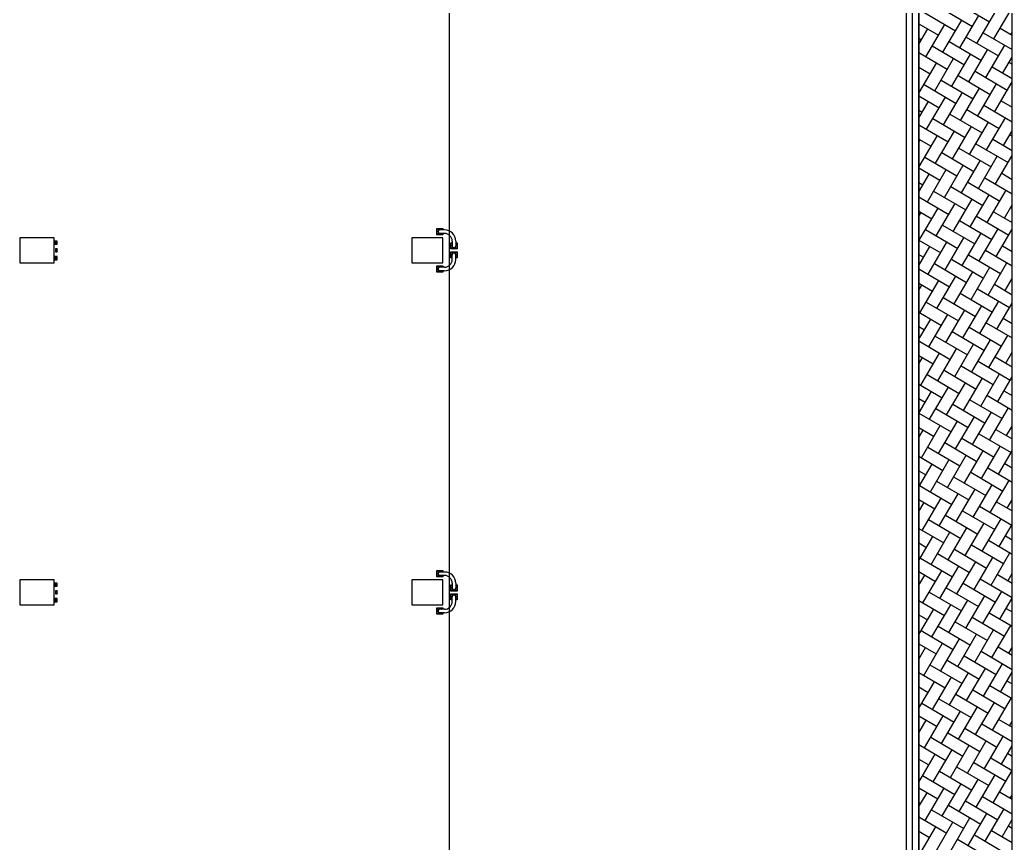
# Model space of a CAD drawing. Header units: millimetres. Extents: x 0 to 356400, y 0 to 68257.
# Drawn here: x 200032 to 201308, y 3715 to 4774 of the extents above; entities that cross this region are included whole.
import ezdxf

# ---------------------------------------------------------------- set-up
doc = ezdxf.new("R2010")
doc.units = ezdxf.units.MM
doc.header["$LTSCALE"] = 75
doc.layers.add('8', color=8, linetype='Continuous')

# ---------------------------------------------------------------- blocks, each defined once
blk = doc.blocks.new('G$C7369CDF7')
at = {"layer": '8'}
for p, q in [((94630, 76150), (9330, 76150)), ((94630, 76150), (9330, 76150)), ((65432, 75565), (64433, 76150)), ((65087, 75767), (65311, 76150)), ((65289, 76112), (65224, 76150)), ((65230, 75220), (65775, 76150)), ((66526, 75850), (66015, 76150)), ((66181, 76053), (66238, 76150)), ((66324, 75505), (66702, 76150)), ((66467, 74958), (67074, 75993)), ((67764, 75589), (66806, 76150)), ((67419, 75791), (67629, 76150)), ((67562, 75244), (68093, 76150)), ((67621, 76136), (67597, 76150)), ((69002, 75327), (67966, 75934)), ((68859, 75874), (68388, 76150)), ((68514, 76077), (68557, 76150)), ((68656, 75529), (69020, 76150)), ((68799, 74982), (69406, 76017)), ((70096, 75613), (69180, 76150)), ((69751, 75815), (69948, 76150)), ((69894, 75268), (70411, 76150)), ((71334, 75351), (70299, 75958)), ((71191, 75898), (70762, 76150)), ((70846, 76101), (70875, 76150)), ((70989, 75553), (71338, 76150)), ((71132, 75006), (71738, 76041)), ((72429, 75637), (71553, 76150)), ((72083, 75839), (72266, 76150)), ((72226, 75292), (72729, 76150)), ((73666, 75375), (72631, 75982)), ((73523, 75922), (73135, 76150)), ((73178, 76125), (73193, 76150)), ((73321, 75577), (73657, 76150)), ((73464, 75030), (74071, 76065)), ((74761, 75661), (73926, 76150)), ((74416, 75863), (74584, 76150)), ((74559, 75316), (75048, 76150)), ((75998, 75399), (74963, 76006)), ((75856, 75946), (75508, 76150)), ((75510, 76149), (75511, 76150)), ((75653, 75601), (75975, 76150)), ((75796, 75054), (76403, 76089)), ((77093, 75685), (76299, 76150)), ((76748, 75887), (76902, 76150)), ((76891, 75339), (77366, 76150)), ((78331, 75423), (77295, 76030)), ((78188, 75970), (77881, 76150)), ((77986, 75625), (78293, 76150)), ((78128, 75078), (78735, 76113)), ((79425, 75709), (78672, 76150)), ((79080, 75911), (79220, 76150)), ((79223, 75363), (79684, 76150)), ((80663, 75447), (79628, 76054)), ((80520, 75994), (80254, 76150)), ((80318, 75649), (80611, 76150)), ((80461, 75102), (81067, 76137)), ((81758, 75733), (81045, 76150)), ((81412, 75935), (81539, 76150)), ((81555, 75387), (82002, 76150)), ((82995, 75471), (81960, 76078)), ((82852, 76018), (82627, 76150)), ((82650, 75673), (82930, 76150)), ((82793, 75126), (83393, 76150)), ((84090, 75757), (83418, 76150)), ((83745, 75959), (83857, 76150)), ((83888, 75411), (84320, 76150)), ((85327, 75495), (84292, 76102)), ((84982, 75697), (85248, 76150)), ((85185, 76042), (85001, 76150)), ((85125, 75150), (85711, 76150)), ((86422, 75780), (85792, 76150)), ((86077, 75983), (86175, 76150)), ((86220, 75435), (86639, 76150)), ((86363, 74888), (86969, 75923)), ((87660, 75519), (86624, 76126)), ((87315, 75721), (87566, 76150)), ((87517, 76066), (87374, 76150)), ((87457, 75174), (88030, 76150)), ((88754, 75804), (88165, 76150)), ((88409, 76007), (88493, 76150)), ((88552, 75459), (88957, 76150)), ((88695, 74912), (89302, 75947)), ((89992, 75543), (88957, 76150)), ((89647, 75745), (89884, 76150)), ((89849, 76090), (89747, 76150)), ((89790, 75198), (90348, 76150)), ((91087, 75828), (90538, 76150)), ((90742, 76031), (90811, 76150)), ((90884, 75483), (91275, 76150)), ((91027, 74936), (91634, 75971)), ((65575, 75017), (64539, 75624)), ((65372, 74672), (65979, 75708)), ((66669, 75303), (65634, 75910)), ((67907, 75041), (66872, 75648)), ((67705, 74696), (68311, 75732)), ((70239, 75065), (69204, 75672)), ((70037, 74720), (70644, 75756)), ((72571, 75089), (71536, 75696)), ((72369, 74744), (72976, 75779)), ((74904, 75113), (73868, 75720)), ((74701, 74768), (75308, 75803)), ((77236, 75137), (76201, 75744)), ((77034, 74792), (77640, 75827)), ((79568, 75161), (78533, 75768)), ((79366, 74816), (79973, 75851)), ((81900, 75185), (80865, 75792)), ((81698, 74840), (82305, 75875)), ((82936, 74578), (83542, 75614)), ((84233, 75209), (83197, 75816)), ((84030, 74864), (84637, 75899)), ((85268, 74602), (85875, 75638)), ((86565, 75233), (85530, 75840)), ((87600, 74626), (88207, 75662)), ((88897, 75257), (87862, 75864)), ((89932, 74650), (90539, 75686)), ((91229, 75281), (90194, 75888)), ((64278, 74387), (64884, 75422)), ((66812, 74756), (65777, 75362)), ((66610, 74411), (67217, 75446)), ((69144, 74780), (68109, 75386)), ((68942, 74435), (69549, 75470)), ((71477, 74804), (70441, 75410)), ((71274, 74459), (71881, 75494)), ((73809, 74828), (72774, 75434)), ((73607, 74483), (74213, 75518)), ((76141, 74852), (75106, 75458)), ((75939, 74506), (76546, 75542)), ((78473, 74876), (77438, 75482)), ((78271, 74530), (78878, 75566)), ((79509, 74269), (80116, 75304)), ((80806, 74900), (79770, 75506)), ((80603, 74554), (81210, 75590)), ((81841, 74293), (82448, 75328)), ((83138, 74923), (82103, 75530)), ((84173, 74317), (84780, 75352)), ((85470, 74947), (84435, 75554)), ((86708, 74686), (85672, 75293)), ((86505, 74341), (87112, 75376)), ((87802, 74971), (86767, 75578)), ((89040, 74710), (88005, 75317)), ((88838, 74365), (89445, 75400)), ((90135, 74995), (89099, 75602)), ((91372, 74734), (90337, 75340)), ((91170, 74389), (91777, 75424)), ((65717, 74470), (64682, 75077)), ((65515, 74125), (66122, 75160)), ((68050, 74494), (67014, 75101)), ((67847, 74149), (68454, 75184)), ((70382, 74518), (69347, 75125)), ((70180, 74173), (70786, 75208)), ((72714, 74542), (71679, 75149)), ((72512, 74197), (73119, 75232)), ((73749, 73935), (74356, 74970)), ((75046, 74566), (74011, 75173)), ((74844, 74221), (75451, 75256)), ((76082, 73959), (76689, 74994)), ((77379, 74590), (76343, 75197)), ((77176, 74245), (77783, 75280)), ((78414, 73983), (79021, 75018)), ((79711, 74614), (78676, 75221)), ((80746, 74007), (81353, 75042)), ((82043, 74638), (81008, 75245)), ((83281, 74376), (82246, 74983)), ((83079, 74031), (83685, 75066)), ((84375, 74662), (83340, 75269)), ((85613, 74400), (84578, 75007)), ((85411, 74055), (86018, 75090)), ((87945, 74424), (86910, 75031)), ((87743, 74079), (88350, 75114)), ((90278, 74448), (89242, 75055)), ((90075, 74103), (90682, 75138)), ((64420, 73839), (65027, 74875)), ((66955, 74208), (65920, 74815)), ((66753, 73863), (67360, 74899)), ((69287, 74232), (68252, 74839)), ((69085, 73887), (69692, 74922)), ((70323, 73626), (70929, 74661)), ((71619, 74256), (70584, 74863)), ((71417, 73911), (72024, 74946)), ((72655, 73649), (73262, 74685)), ((73952, 74280), (72916, 74887)), ((74987, 73673), (75594, 74709)), ((76284, 74304), (75249, 74911)), ((77522, 74043), (76486, 74649)), ((77319, 73697), (77926, 74733)), ((78616, 74328), (77581, 74935)), ((79854, 74066), (78819, 74673)), ((79652, 73721), (80258, 74757)), ((80949, 74352), (79913, 74959)), ((82186, 74090), (81151, 74697)), ((81984, 73745), (82591, 74781)), ((84518, 74114), (83483, 74721)), ((84316, 73769), (84923, 74805)), ((86851, 74138), (85815, 74745)), ((86648, 73793), (87255, 74829)), ((89183, 74162), (88148, 74769)), ((88981, 73817), (89587, 74853)), ((91515, 74186), (90480, 74793)), ((64563, 73292), (65170, 74327)), ((65860, 73923), (64825, 74529)), ((65658, 73578), (66265, 74613)), ((66896, 73316), (67502, 74351)), ((68193, 73947), (67157, 74553)), ((67990, 73602), (68597, 74637)), ((69228, 73340), (69835, 74375)), ((70525, 73971), (69490, 74577)), ((71560, 73364), (72167, 74399)), ((72857, 73995), (71822, 74601)), ((74095, 73733), (73059, 74340)), ((73892, 73388), (74499, 74423)), ((75189, 74019), (74154, 74625)), ((76427, 73757), (75392, 74364)), ((76225, 73412), (76831, 74447)), ((78759, 73781), (77724, 74388)), ((78557, 73436), (79164, 74471)), ((81091, 73805), (80056, 74412)), ((80889, 73460), (81496, 74495)), ((83424, 73829), (82388, 74436)), ((83221, 73484), (83828, 74519)), ((85756, 73853), (84721, 74460)), ((85554, 73508), (86160, 74543)), ((88088, 73877), (87053, 74484)), ((87886, 73532), (88493, 74567)), ((90420, 73901), (89385, 74507)), ((90218, 73556), (90825, 74591)), ((65871, 73150), (66408, 74065)), ((67098, 73661), (66063, 74268)), ((68189, 73150), (68740, 74089)), ((69430, 73685), (68395, 74292)), ((70668, 73423), (69632, 74030)), ((70507, 73150), (71072, 74113)), ((71762, 73709), (70727, 74316)), ((73000, 73447), (71965, 74054)), ((72826, 73150), (73404, 74137)), ((75332, 73471), (74297, 74078)), ((75144, 73150), (75737, 74161)), ((77664, 73495), (76629, 74102)), ((77462, 73150), (78069, 74185)), ((79997, 73519), (78961, 74126)), ((79794, 73174), (80401, 74209)), ((82329, 73543), (81294, 74150)), ((82127, 73198), (82733, 74233)), ((84661, 73567), (83626, 74174)), ((84459, 73222), (85066, 74257)), ((86993, 73591), (85958, 74198)), ((86791, 73246), (87398, 74281)), ((88126, 73150), (88635, 74020)), ((89326, 73615), (88290, 74222)), ((89123, 73270), (89730, 74305)), ((90444, 73150), (90968, 74044)), ((91658, 73639), (90623, 74246)), ((64944, 73150), (65313, 73780)), ((66003, 73375), (64968, 73982)), ((67179, 73150), (66205, 73720)), ((67262, 73150), (67645, 73804)), ((68335, 73399), (67300, 74006)), ((69552, 73150), (68538, 73744)), ((69580, 73150), (69977, 73828)), ((71905, 73162), (70870, 73768)), ((71898, 73150), (72310, 73852)), ((74237, 73186), (73202, 73792)), ((74217, 73150), (74642, 73876)), ((76570, 73210), (75534, 73816)), ((76535, 73150), (76974, 73900)), ((78902, 73233), (77867, 73840)), ((78853, 73150), (79306, 73924)), ((81234, 73257), (80199, 73864)), ((81171, 73150), (81639, 73948)), ((83566, 73281), (82531, 73888)), ((83489, 73150), (83971, 73972)), ((85899, 73305), (84863, 73912)), ((84880, 73150), (85209, 73710)), ((85808, 73150), (86303, 73996)), ((88231, 73329), (87196, 73936)), ((87199, 73150), (87541, 73734)), ((89517, 73150), (89873, 73758)), ((90563, 73353), (89528, 73960)), ((91701, 73150), (90765, 73698)), ((65596, 73150), (65111, 73435)), ((66335, 73150), (66550, 73518)), ((67970, 73150), (67443, 73459)), ((68653, 73150), (68883, 73542)), ((70343, 73150), (69775, 73483)), ((70971, 73150), (71215, 73566)), ((72716, 73150), (72107, 73507)), ((73289, 73150), (73547, 73590)), ((75089, 73150), (74440, 73531)), ((75608, 73150), (75879, 73614)), ((77462, 73150), (76772, 73555)), ((77926, 73150), (78212, 73638)), ((79835, 73150), (79104, 73579)), ((79317, 73150), (79449, 73376)), ((80244, 73150), (80544, 73662)), ((82209, 73150), (81436, 73603)), ((81635, 73150), (81782, 73400)), ((82562, 73150), (82876, 73686)), ((84582, 73150), (83769, 73627)), ((83953, 73150), (84114, 73424)), ((86955, 73150), (86101, 73650)), ((86271, 73150), (86446, 73448)), ((87746, 73150), (87339, 73389)), ((89328, 73150), (88433, 73674)), ((88589, 73150), (88778, 73472)), ((90119, 73150), (89671, 73413)), ((90908, 73150), (91111, 73496)), ((97230, 73150), (6530, 73150)), ((6530, 73150), (97074, 73150)), ((6830, 73150), (94630, 73150)), ((65407, 73150), (65456, 73232)), ((66388, 73150), (66348, 73173)), ((67726, 73150), (67788, 73256)), ((68761, 73150), (68680, 73197)), ((70044, 73150), (70120, 73280)), ((71134, 73150), (71013, 73221)), ((72362, 73150), (72453, 73304)), ((73507, 73150), (73345, 73245)), ((74680, 73150), (74785, 73328)), ((75880, 73150), (75677, 73269)), ((76998, 73150), (77117, 73352)), ((78253, 73150), (78009, 73293)), ((80626, 73150), (80342, 73317)), ((83000, 73150), (82674, 73341)), ((85373, 73150), (85006, 73365)), ((85344, 73150), (85351, 73163)), ((87662, 73150), (87684, 73187)), ((89980, 73150), (90016, 73210)), ((90910, 73150), (90908, 73151)), ((97030, 72950), (6530, 72950)), ((96830, 72750), (29430, 72750)), ((71936, 58262), (72086, 58262)), ((71936, 58150), (72086, 58150)), ((71986, 58262), (71986, 58306)), ((71986, 58306), (72186, 58306)), ((71986, 58106), (71986, 58150)), ((72186, 58106), (71986, 58106)), ((72084, 58302), (72084, 58262)), ((72088, 58302), (72084, 58302)), ((72084, 58110), (72084, 58150)), ((72088, 58110), (72084, 58110)), ((72088, 58262), (72088, 58302)), ((72088, 58150), (72088, 58110)), ((72182, 58208), (72142, 58208)), ((72142, 58204), (72182, 58204)), ((72182, 58204), (72182, 58208)), ((72186, 58306), (72186, 58106)), ((72274, 58106), (72274, 58306)), ((72274, 58306), (72474, 58306)), ((72474, 58106), (72274, 58106)), ((72278, 58204), (72278, 58208)), ((72278, 58208), (72318, 58208)), ((72318, 58204), (72278, 58204)), ((72372, 58302), (72376, 58302)), ((72372, 58262), (72372, 58302)), ((72372, 58150), (72372, 58110)), ((72372, 58110), (72376, 58110)), ((72524, 58262), (72374, 58262)), ((72524, 58150), (72374, 58150)), ((72376, 58302), (72376, 58262)), ((72376, 58110), (72376, 58150)), ((72474, 58306), (72474, 58262)), ((72474, 58150), (72474, 58106)), ((82936, 58262), (83086, 58262)), ((82936, 58150), (83086, 58150)), ((82986, 58262), (82986, 58306)), ((82986, 58306), (83186, 58306)), ((82986, 58106), (82986, 58150)), ((83186, 58106), (82986, 58106)), ((83084, 58302), (83084, 58262)), ((83088, 58302), (83084, 58302)), ((83084, 58110), (83084, 58150)), ((83088, 58110), (83084, 58110)), ((83088, 58262), (83088, 58302)), ((83088, 58150), (83088, 58110)), ((83182, 58208), (83142, 58208)), ((83142, 58204), (83182, 58204)), ((83182, 58204), (83182, 58208)), ((83186, 58306), (83186, 58106)), ((83274, 58106), (83274, 58306)), ((83274, 58306), (83474, 58306)), ((83474, 58106), (83274, 58106)), ((83278, 58204), (83278, 58208)), ((83278, 58208), (83318, 58208)), ((83318, 58204), (83278, 58204)), ((83372, 58302), (83376, 58302)), ((83372, 58262), (83372, 58302)), ((83372, 58150), (83372, 58110)), ((83372, 58110), (83376, 58110)), ((83524, 58262), (83374, 58262)), ((83524, 58150), (83374, 58150)), ((83376, 58302), (83376, 58262)), ((83376, 58110), (83376, 58150)), ((83474, 58306), (83474, 58262)), ((83474, 58150), (83474, 58106)), ((21630, 58050), (97030, 58050)), ((71530, 57650), (71530, 57850)), ((71530, 57850), (71574, 57850)), ((71534, 57752), (71574, 57752)), ((71534, 57748), (71534, 57752)), ((71574, 57748), (71534, 57748)), ((71574, 57900), (71574, 57750)), ((71686, 57900), (71686, 57750)), ((71686, 57850), (71730, 57850)), ((71726, 57752), (71686, 57752)), ((71686, 57748), (71726, 57748)), ((71726, 57748), (71726, 57752)), ((71730, 57850), (71730, 57650)), ((72630, 57850), (71830, 57850)), ((71830, 57850), (71830, 56850)), ((72630, 56850), (72630, 57850)), ((72730, 57650), (72730, 57850)), ((72730, 57850), (72774, 57850)), ((72734, 57748), (72734, 57752)), ((72734, 57752), (72774, 57752)), ((72774, 57748), (72734, 57748)), ((72774, 57900), (72774, 57750)), ((72886, 57900), (72886, 57750)), ((72886, 57850), (72930, 57850)), ((72926, 57752), (72886, 57752)), ((72886, 57748), (72926, 57748)), ((72926, 57748), (72926, 57752)), ((72930, 57850), (72930, 57650)), ((82530, 57650), (82530, 57850)), ((82530, 57850), (82574, 57850)), ((82534, 57752), (82574, 57752)), ((82534, 57748), (82534, 57752)), ((82574, 57748), (82534, 57748)), ((82574, 57900), (82574, 57750)), ((82686, 57900), (82686, 57750)), ((82686, 57850), (82730, 57850)), ((82726, 57752), (82686, 57752)), ((82686, 57748), (82726, 57748)), ((82726, 57748), (82726, 57752)), ((82730, 57850), (82730, 57650)), ((83630, 57850), (82830, 57850)), ((82830, 57850), (82830, 56850)), ((83630, 56850), (83630, 57850)), ((83730, 57650), (83730, 57850)), ((83730, 57850), (83774, 57850)), ((83734, 57748), (83734, 57752)), ((83734, 57752), (83774, 57752)), ((83774, 57748), (83734, 57748)), ((83774, 57900), (83774, 57750)), ((83886, 57900), (83886, 57750)), ((83886, 57850), (83930, 57850)), ((83926, 57752), (83886, 57752)), ((83886, 57748), (83926, 57748)), ((83926, 57748), (83926, 57752)), ((83930, 57850), (83930, 57650)), ((71730, 57650), (71530, 57650)), ((71628, 57654), (71628, 57694)), ((71632, 57654), (71628, 57654)), ((71632, 57694), (71632, 57654)), ((72930, 57650), (72730, 57650)), ((72828, 57694), (72828, 57654)), ((72828, 57654), (72832, 57654)), ((72832, 57654), (72832, 57694)), ((82730, 57650), (82530, 57650)), ((82628, 57654), (82628, 57694)), ((82632, 57654), (82628, 57654)), ((82632, 57694), (82632, 57654)), ((83930, 57650), (83730, 57650)), ((83828, 57694), (83828, 57654)), ((83828, 57654), (83832, 57654)), ((83832, 57654), (83832, 57694)), ((71830, 56850), (72630, 56850)), ((82830, 56850), (83630, 56850)), ((72630, 45350), (71830, 45350)), ((71830, 45350), (71830, 44250)), ((72030, 45450), (71930, 45450)), ((71930, 45450), (71930, 45350)), ((71930, 45350), (72030, 45350)), ((71933, 45352), (72028, 45448)), ((71933, 45448), (72028, 45352)), ((72028, 45448), (71933, 45448)), ((71933, 45448), (71933, 45352)), ((71933, 45352), (72028, 45352)), ((72028, 45352), (72028, 45448)), ((72030, 45350), (72030, 45450)), ((72280, 45450, -103000), (72180, 45450, -103000)), ((72180, 45450, -103000), (72180, 45400, -103000)), ((72180, 45400, -103000), (72280, 45400, -103000)), ((72183, 45402, -103000), (72278, 45448, -103000)), ((72183, 45448, -103000), (72278, 45402, -103000)), ((72278, 45448, -103000), (72183, 45448, -103000)), ((72183, 45448, -103000), (72183, 45402, -103000)), ((72183, 45402, -103000), (72278, 45402, -103000)), ((72278, 45402, -103000), (72278, 45448, -103000)), ((72280, 45400, -103000), (72280, 45450, -103000)), ((72530, 45450), (72430, 45450)), ((72430, 45450), (72430, 45350)), ((72430, 45350), (72530, 45350)), ((72433, 45352), (72528, 45448)), ((72433, 45448), (72528, 45352)), ((72528, 45448), (72433, 45448)), ((72433, 45448), (72433, 45352)), ((72433, 45352), (72528, 45352)), ((72528, 45352), (72528, 45448)), ((72530, 45350), (72530, 45450)), ((72630, 44250), (72630, 45350)), ((83630, 45350), (82830, 45350)), ((82830, 45350), (82830, 44250)), ((83030, 45450), (82930, 45450)), ((82930, 45450), (82930, 45350)), ((82930, 45350), (83030, 45350)), ((82933, 45352), (83028, 45448)), ((82933, 45448), (83028, 45352)), ((83028, 45448), (82933, 45448)), ((82933, 45448), (82933, 45352)), ((82933, 45352), (83028, 45352)), ((83028, 45352), (83028, 45448)), ((83030, 45350), (83030, 45450)), ((83280, 45450, -103000), (83180, 45450, -103000)), ((83180, 45450, -103000), (83180, 45400, -103000)), ((83180, 45400, -103000), (83280, 45400, -103000)), ((83183, 45402, -103000), (83278, 45448, -103000)), ((83183, 45448, -103000), (83278, 45402, -103000)), ((83278, 45448, -103000), (83183, 45448, -103000)), ((83183, 45448, -103000), (83183, 45402, -103000)), ((83183, 45402, -103000), (83278, 45402, -103000)), ((83278, 45402, -103000), (83278, 45448, -103000)), ((83280, 45400, -103000), (83280, 45450, -103000)), ((83530, 45450), (83430, 45450)), ((83430, 45450), (83430, 45350)), ((83430, 45350), (83530, 45350)), ((83433, 45352), (83528, 45448)), ((83433, 45448), (83528, 45352)), ((83528, 45448), (83433, 45448)), ((83433, 45448), (83433, 45352)), ((83433, 45352), (83528, 45352)), ((83528, 45352), (83528, 45448)), ((83530, 45350), (83530, 45450)), ((83630, 44250), (83630, 45350)), ((71830, 44250), (72630, 44250)), ((82830, 44250), (83630, 44250))]:
    blk.add_line(p, q, dxfattribs=at)
for centre in [(72026, 58266), (72026, 58146), (72146, 58266), (72146, 58146), (72314, 58266), (72314, 58146), (83026, 58266), (83026, 58146), (83146, 58266), (83146, 58146), (83314, 58266), (83314, 58146), (72770, 57810), (72890, 57810), (83770, 57810), (83890, 57810), (71570, 57690), (71690, 57690), (72770, 57690), (72890, 57690), (82570, 57690), (82690, 57690), (83770, 57690), (83890, 57690)]:
    blk.add_circle(centre, 8, dxfattribs=at)
for centre, radius, start, end in [((71936, 57900), 362, 90, 180), ((71936, 57900), 250, 90, 180), ((72086, 58206), 56, 270, 90), ((72374, 58206), 56, 90, 270), ((72434, 58266), 8, 330, 210), ((72434, 58146), 8, 150, 30), ((72524, 57900), 362, 0, 90), ((72524, 57900), 250, 0, 90), ((82936, 57900), 362, 90, 180), ((82936, 57900), 250, 90, 180), ((83086, 58206), 56, 270, 90), ((83374, 58206), 56, 90, 270), ((83434, 58266), 8, 330, 210), ((83434, 58146), 8, 150, 30), ((83524, 57900), 362, 0, 90), ((83524, 57900), 250, 0, 90), ((71570, 57810), 8, 60, 300), ((71630, 57750), 56, 180, 0), ((71690, 57810), 8, 240, 120), ((72830, 57750), 56, 180, 0), ((82570, 57810), 8, 60, 300), ((82630, 57750), 56, 180, 0), ((82690, 57810), 8, 240, 120), ((83830, 57750), 56, 180, 0)]:
    blk.add_arc(centre, radius, start, end, dxfattribs=at)

msp = doc.modelspace()

# ---------------------------------------------------------------- block references
at = {"xscale": 0.04000000000000001, "yscale": 0.04000000000000001, "zscale": 0.04000000000000001, "rotation": 270}
msp.add_blockref('G$C7369CDF7', (198262.2, 7367.1), dxfattribs=at)

doc.saveas('drawing.dxf')
